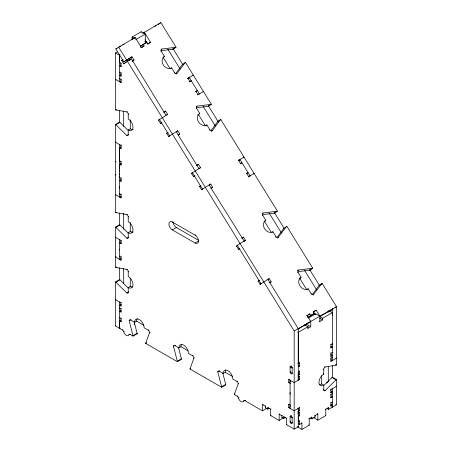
<?xml version="1.0" encoding="UTF-8"?>
<svg xmlns="http://www.w3.org/2000/svg" width="452" height="452" viewBox="0 0 452 452"><rect width="100%" height="100%" fill="white"/><g stroke="black" fill="none" stroke-linecap="round" stroke-linejoin="round"><path stroke-width="0.68" d="M127.379 269.098L126.865 269.392L115.887 267.494A1.932 1.113 60 0 1 115.497 267.335L115.497 227.119L119.594 224.757A1.927 1.113 60 0 1 119.983 225.045L128.215 233.125M127.379 111.599L126.865 111.893L115.887 109.994A1.927 1.113 60 0 1 115.497 109.83L115.503 52.963L117.232 51.963M121.385 319.954L119.594 320.988L119.594 328.338L120.102 328.045M119.594 250.007L119.594 249.171M119.594 188.083L119.594 186.405M119.594 174.941L119.594 173.297M119.594 171.658L119.594 170.02M119.594 168.376L119.594 166.737M119.594 165.093L119.594 164.274L121.385 163.24M121.469 161.618L120.955 161.912L119.594 161.127L119.594 147.736L121.385 146.702M121.469 63.088L120.955 63.382L119.594 62.596L119.594 55.042L120.102 54.748M290.088 394.319L290.088 392.556M297.761 408.111L298.275 408.41L298.275 426.773L294.184 429.14L294.184 331.005L127.328 61.189L131.419 58.828L166.031 115.328M297.761 363.397L298.275 363.69L298.275 332.333L308.049 326.689L308.049 328.265L307.541 327.966M331.751 406.727L332.373 407.088L332.373 405.252L330.582 404.218M332.373 315.304L332.406 308.998L328.757 311.575L328.378 310.959M178.523 347.678L181.405 358.848A1.932 1.113 60 0 1 181.461 359.334L177.37 361.696L145.725 343.424A1.927 1.113 60 0 1 145.781 343.006L149.623 332.553L150.132 332.254M222.83 373.262L225.712 384.432A1.932 1.119 60 0 1 225.768 384.912L221.678 387.274L190.032 369.007A1.927 1.113 60 0 1 190.089 368.589L193.931 358.131L194.439 357.837M245.442 400.404L244.927 400.704A1.927 1.113 60 0 0 243.645 401.009A3.859 2.226 60 0 1 241.074 401.625A3.859 2.226 60 0 1 238.498 398.037A1.927 1.113 60 0 0 237.215 396.246L234.339 394.585A1.927 1.113 60 0 1 234.396 394.167L238.238 383.714L238.746 383.415M175.76 73.512L182.359 64.608A1.932 1.576 54.8 0 1 182.71 64.314M176.636 73.874L185.1 62.681A1.932 1.576 54.8 0 1 185.444 62.387L211.327 104.237L208.592 106.169A1.927 1.571 54.8 0 1 208.157 106.327L196.919 107.723M211.056 130.577L217.649 121.678A1.932 1.576 54.8 0 1 218 121.385L220.74 119.452L277.398 211.078L274.663 213.011A1.927 1.571 54.8 0 1 274.228 213.169L262.991 214.564M211.412 131.306L212.27 130.701L220.39 119.746A1.932 1.576 54.8 0 1 220.74 119.458M277.127 237.419L283.726 228.52A1.932 1.576 54.8 0 1 284.071 228.226M277.658 238.029L286.461 226.588A1.932 1.576 54.8 0 1 286.811 226.294L312.694 268.149L309.953 270.081A1.927 1.571 54.8 0 1 309.524 270.239L298.286 271.635M312.417 294.489L319.016 285.591A1.932 1.576 54.8 0 1 319.366 285.297L322.101 283.364L336.474 306.603L335.13 307.603M313.117 294.975L321.756 283.658A1.932 1.576 54.8 0 1 322.101 283.364M323.751 385.584L331.983 377.505A1.932 1.113 -60 0 1 332.373 377.211L336.469 379.573L336.469 404.726L328.508 409.32L326.977 408.433M323.225 389.556L325.101 390.641L336.073 379.866A1.932 1.113 -60 0 1 336.469 379.573M133.69 60.308L134.035 60.065L132.007 56.788L123.814 61.867L115.819 48.94L135.154 37.431L141.386 47.511L141.047 47.754M132.758 39.121L133.097 38.878M133.442 38.64L133.956 38.273M134.125 38.154L135.154 37.431M142.708 33.267L160.844 22.6L176.037 47.166L173.297 49.099A1.927 1.571 54.8 0 1 172.862 49.257L160.759 50.76M158.104 24.532L158.443 24.289M158.618 24.171L160.844 22.6M140.679 46.742L140.363 46.228L146.742 42.2L147.753 43.838L147.408 44.076M144.002 44.132L144.346 43.889M144.685 43.646L146.742 42.2M125.464 62.732L123.673 63.766L121.65 60.489L123.074 59.545M141.719 47.624L143.431 46.42M143.6 46.296L144.115 45.934L143.103 44.302M147.917 44.076L148.425 43.714M148.601 43.59L148.94 43.347M149.284 43.109L150.482 42.262L144.244 32.182M123.814 61.867L132.007 56.788M123.673 63.766L127.328 61.189M128.622 60.8L129.023 60.517M129.193 60.398L130.391 59.551M130.56 59.432L131.419 58.828M132.159 61.218L134.035 60.065M132.323 61.274L133.521 60.427M161.087 49.528L161.771 49.048L175.602 47.324A1.927 1.571 54.8 0 0 176.037 47.166M161.076 51.714L161.42 51.471A1.927 1.571 54.8 0 1 161.771 49.048M172.862 49.257L175.602 47.324M161.42 51.471L164.46 56.393L163.093 57.353L169.743 68.111M170.647 68.506L171.557 67.862L174.596 72.783A1.927 1.571 54.8 0 0 176.975 73.631M182.359 64.608L185.444 62.387M174.257 73.021L174.596 72.783M187.518 78.507L193.32 75.117L192.976 75.36M187.857 78.445L189.224 77.478L199.36 93.869L198.225 94.677M189.546 81.784L191.252 80.755L190.055 81.603M163.89 112.13L165.596 111.102L167.624 114.379L166.765 114.983M163.884 112.311L165.596 111.102M195.631 91.62L197.338 90.592L195.965 91.558M161.567 122.791L160.545 123.385L158.516 120.108L167.624 114.379M197.654 94.897L203.457 91.507L203.112 91.75M160.545 123.385L161.969 122.447M196.377 106.599L197.066 106.118L210.898 104.395A1.927 1.571 54.8 0 0 211.327 104.237M196.371 108.785L196.716 108.542A1.927 1.571 54.8 0 1 197.066 106.118M169.675 135.905L168.652 136.498L166.624 133.216L168.048 132.278M208.157 106.327L210.898 104.395M196.716 108.542L199.756 113.458L198.383 114.424L205.479 125.899L206.852 124.933L209.892 129.848A1.927 1.571 54.8 0 0 212.27 130.701M168.652 136.498L177.76 130.775L179.789 134.052L178.591 134.894M176.167 131.718L198.959 168.573M176.562 131.617L177.76 130.775M178.082 135.08L179.789 134.052M217.649 121.678L220.39 119.746M209.547 130.091L209.892 129.848M196.818 165.375L198.524 164.347L200.552 167.624L199.524 168.353M196.812 165.556L198.524 164.347M194.496 176.037L193.473 176.63L191.445 173.348L200.552 167.624M193.473 176.63L194.897 175.692M202.603 189.151L201.581 189.744L199.552 186.461L200.976 185.523M238.204 160.466L244.001 157.07L243.656 157.313M238.537 160.398L239.91 159.432L250.046 175.828L248.447 176.952M201.581 189.744L210.688 184.015L212.717 187.297L211.344 188.264M209.095 184.964L244.165 241.148L243.82 241.385M209.491 184.862L210.688 184.015M240.227 163.743L241.933 162.714L240.396 163.799M211.011 188.326L212.717 187.297M246.312 173.574L248.018 172.545L246.651 173.511M248.34 176.856L254.137 173.461L253.792 173.704M262.448 213.44L263.137 212.954L276.969 211.237A1.927 1.571 54.8 0 0 277.398 211.078M262.442 215.627L262.787 215.384A1.927 1.571 54.8 0 1 263.137 212.954M274.228 213.169L276.969 211.237M264.041 221.536A6.752 5.503 54.8 0 1 264.46 221.265L265.827 220.299L262.787 215.384M241.797 238.108L243.504 237.08L245.526 240.357L244.504 241.08M241.961 238.164L243.504 237.08M239.215 248.916L238.447 249.363L236.424 246.08L239.905 243.628M238.447 249.363L239.876 248.419M272.008 232.418L272.923 231.774L275.963 236.69A1.927 1.571 54.8 0 0 278.342 237.543M283.726 228.52L286.811 226.294M275.449 237.051L275.963 236.69M261.098 283.737L260.075 284.331L258.047 281.048L259.471 280.11M260.075 284.331L269.183 278.607L271.211 281.884L270.013 282.732M267.477 279.635L267.816 279.392L298.28 328.655L297.766 329.016M267.816 279.573L269.183 278.607M269.505 282.912L271.211 281.884M297.574 270.629L298.427 270.025L312.259 268.307A1.927 1.571 54.8 0 0 312.694 268.149M297.563 272.816L298.077 272.454A1.927 1.571 54.8 0 1 298.427 270.025M309.524 270.239L312.259 268.307M298.941 278.935A6.752 5.503 54.8 0 1 299.749 278.336L301.117 277.37L298.077 272.454M307.275 289.506L308.213 288.845L311.253 293.76A1.927 1.571 54.8 0 0 313.631 294.614M319.016 285.591L321.756 283.658M310.914 294.003L311.253 293.76M306.727 315.666L309.795 313.852L310.812 315.49L308.01 317.321M307.061 315.784L309.795 313.852M313.089 311.993L316.163 310.174L319.88 316.185L319.835 321.457L319.327 321.163M313.422 312.106L316.163 310.174M308.072 317.423L314.445 313.389L313.434 311.75M298.67 328.779L310.784 321.434L307.066 315.428M319.366 316.547L319.88 316.185L315.745 313.846L308.383 318.095M332.593 309.36L332.909 309.174M119.848 328.192L119.594 328.338L119.594 302.089L119.933 301.891M132.097 39.488L132.097 37.002L141.188 31.753L145.278 34.115L145.278 42.07L144.77 41.776M115.819 48.94L117.068 48.223M119.486 46.827L120.65 46.155M122.893 44.855L123.972 44.234M143.583 32.917L144.617 32.318M154.991 26.329L156.03 25.73M135.673 39.07L136.188 39.369L145.278 34.115M145.278 42.07L146.476 41.381M140.363 46.228L142.182 45.177M142.64 44.917L143.092 44.658M141.386 47.511L144.115 45.934M147.753 43.838L150.482 42.262M121.65 60.489L122.673 59.896M119.594 62.596L120.102 62.303M123.515 61.907L124.537 61.319M121.125 64.862L119.594 65.749L120.955 66.534L121.469 66.241M125.718 62.585L126.232 62.286M127.255 61.698L127.769 61.404M120.102 72.015L119.594 72.309L120.955 73.094L121.469 72.8M121.379 74.427L119.594 75.461L120.955 76.247L121.469 75.953M116.011 79.123L115.497 79.416L120.955 82.569L121.469 82.275M120.102 78.337L119.594 78.631L120.955 79.416L121.469 79.123M121.3 80.795L119.594 81.784L119.594 55.325L115.503 52.963M115.497 109.83L116.011 109.537M115.887 109.994L116.401 109.695M189.043 77.93L189.557 77.637M189.156 77.987L189.665 77.693L189.286 77.077M128.215 130.464L119.983 122.385A1.927 1.113 60 0 0 119.594 122.091L115.497 124.453A1.927 1.113 60 0 1 115.887 124.746L126.865 135.521A1.927 1.113 60 0 0 128.232 134.73L128.232 130.006A6.752 3.898 60 0 0 133.007 127.249A6.752 3.898 60 0 0 128.232 118.983L128.232 114.254L128.741 113.96M115.887 124.746L119.983 122.385M128.232 130.006L130.278 128.826A6.752 3.898 60 0 0 133.284 129.328M126.865 135.521L128.741 134.436M116.011 141.928L115.497 142.227L120.955 145.374L121.469 145.081M159.771 119.266L159.432 119.464L169.568 135.854L169.907 135.656M158.516 120.108L159.793 119.368M119.933 144.391L119.594 144.589L119.594 197.089L121.3 196.106M119.594 147.736L120.955 148.527L121.469 148.228M115.497 161.912L116.011 161.618M166.624 133.216L167.907 132.481M119.594 161.127L120.102 160.827M119.594 164.274L120.955 165.065L121.469 164.765M115.497 175.037L116.011 174.743M119.594 176.579L119.594 177.399L120.955 178.19L121.469 177.89M121.385 179.517L119.594 180.551L120.955 181.337L121.469 181.043M116.011 194.428L115.497 194.727L120.955 197.874L121.469 197.58M120.102 193.642L119.594 193.936L120.955 194.727L121.469 194.428M115.497 124.453L115.497 212.496L116.011 212.203M115.497 212.496A1.932 1.113 60 0 0 115.887 212.655L116.401 212.361M192.699 172.511L192.354 172.709L202.496 189.1L202.835 188.902M191.445 173.348L192.721 172.613M115.887 212.655L126.865 214.559L127.379 214.259M115.497 227.119A1.927 1.113 60 0 1 115.887 227.407L126.865 238.181A1.927 1.113 60 0 0 128.232 237.396L128.232 232.667A6.752 3.898 60 0 0 133.007 229.91A6.752 3.898 60 0 0 128.232 221.644L128.232 216.92L128.741 216.621M115.887 227.407L119.983 225.045M239.215 160.183L239.729 159.889M239.328 160.234L239.837 159.94M199.552 186.461L200.829 185.727M116.011 237.085L115.497 237.379L120.955 240.532L121.469 240.238M128.232 232.667L130.278 231.486A6.752 3.898 60 0 0 133.193 232.023M119.933 239.549L119.594 239.746L119.594 259.431L121.385 258.397M126.865 238.181L128.741 237.097M121.385 241.86L119.594 242.893L120.955 243.684L121.469 243.385M198.648 240.956L195.066 243.023L172.331 229.898A4.825 2.785 60 0 1 168.924 223.994A4.825 2.785 60 0 1 172.331 222.022L172.845 221.729M116.011 256.776L115.497 257.069L120.955 260.222L121.469 259.923M120.102 255.985L119.594 256.284L120.955 257.069L121.469 256.776M172.331 229.898L176.427 227.537L198.682 240.391M115.497 267.335L116.011 267.036M115.887 267.494L116.401 267.2M128.215 287.964L119.983 279.884A1.927 1.113 60 0 0 119.594 279.59L115.497 281.958A1.927 1.113 60 0 1 115.887 282.246L126.865 293.02A1.927 1.113 60 0 0 128.232 292.229L128.232 287.506A6.752 3.898 60 0 0 133.007 284.749A6.752 3.898 60 0 0 128.232 276.483L128.232 271.759L128.741 271.46M172.331 222.022L195.066 235.147L195.575 234.854M115.887 282.246L119.983 279.884M128.232 287.506L130.278 286.325A6.752 3.898 60 0 0 132.611 286.969M126.865 293.02L128.741 291.935M116.011 299.433L115.497 299.727L120.955 302.874L121.469 302.58M121.385 304.207L119.594 305.236L120.955 306.027L121.469 305.733M120.102 307.829L119.594 308.128L120.955 308.914L121.469 308.62M121.113 310.383L119.577 311.27L120.955 312.061L121.469 311.767M240.074 243.509L245.526 240.357M237.679 245.244L237.334 245.436L260.99 283.686L261.329 283.494M236.424 246.08L237.447 245.492M120.091 317.536L119.577 317.829L120.955 318.626L121.469 318.332M119.594 320.988L120.955 321.773L121.469 321.479M115.497 281.958L115.503 325.977L115.848 325.779M134.216 322.101L137.097 333.271A1.932 1.113 60 0 1 137.154 333.751L133.063 336.113A1.932 1.113 60 0 0 133.007 335.633L129.165 320.739L131.04 319.654M129.165 320.739A1.927 1.113 60 0 1 130.526 319.954L134.617 322.316L136.662 321.135A6.752 3.898 60 0 1 137.272 318.79M115.503 325.977L122.469 330L122.978 329.706M122.469 330A1.927 1.113 60 0 1 123.752 331.791L124.266 331.497M123.752 331.791A3.859 2.226 60 0 0 126.328 335.378A3.859 2.226 60 0 0 128.899 334.762L129.667 334.316M128.899 334.762A1.927 1.113 60 0 1 130.182 334.452L130.696 334.158M133.007 335.633L137.097 333.271M134.617 322.316A6.752 3.898 60 0 1 139.391 319.558A6.752 3.898 60 0 1 144.165 327.824L148.256 330.186L148.77 329.892M145.781 343.006L146.29 342.712M145.725 343.424L146.233 343.13M258.047 281.048L259.069 280.46M177.37 361.696A1.932 1.113 60 0 0 177.308 361.21L173.472 346.317L175.342 345.238M173.472 346.317A1.927 1.113 60 0 1 174.834 345.531L178.924 347.893L180.969 346.712A6.752 3.898 60 0 1 181.766 344.13M177.308 361.21L181.405 358.848M178.924 347.893A6.752 3.898 60 0 1 183.698 345.136A6.752 3.898 60 0 1 188.473 353.407L192.563 355.769L193.077 355.475M190.089 368.589L190.597 368.295M190.032 369.007L190.541 368.708M310.812 315.49L314.445 313.389M221.672 387.274A1.932 1.119 60 0 0 221.616 386.793L217.774 371.9L219.649 370.815M294.184 331.005L336.503 306.637L336.469 364.956A1.932 1.113 -60 0 1 336.073 365.114L325.101 367.013L324.587 366.719M320.253 316.321L331.661 309.733M303.959 325.214L303.959 325.903L304.812 325.406M305.151 325.214L306.688 324.327L310.778 326.689L310.778 321.44L310.01 320.993M328.757 311.575L329.271 311.281M329.525 311.129L330.548 310.541M331.062 310.247L331.57 309.948M217.774 371.9A1.927 1.113 60 0 1 219.141 371.115L223.231 373.476L225.277 372.295A6.752 3.898 60 0 1 225.887 369.951M319.75 316.682L322.564 318.31L332.373 312.643L332.373 360.543L330.672 359.555M308.049 328.265L310.778 326.689M319.835 321.457L322.564 319.886L322.564 318.31M221.616 386.793L225.712 384.432M223.231 373.476A6.752 3.898 60 0 1 228.006 370.719A6.752 3.898 60 0 1 232.78 378.985L236.871 381.347L237.385 381.053M234.396 394.167L234.904 393.873M234.339 394.585L234.848 394.291M237.215 396.246L237.724 395.952M291.37 366.103L290.088 366.843L290.088 372.092A1.446 0.836 60 0 0 291.116 373.861A1.446 0.836 60 0 0 292.139 373.273L292.647 372.979M238.498 398.037L239.012 397.743M298.275 363.69L299.636 362.905L299.636 366.052L298.275 366.843M330.497 344.497L331.011 344.791L332.373 344.006L331.864 343.706M292.647 367.725L292.139 368.024L290.088 366.843A1.446 0.836 60 0 1 291.116 366.25A1.446 0.836 60 0 1 292.139 368.024L292.139 373.273L290.088 372.092L290.602 371.798M330.497 347.644L331.011 347.944L332.373 347.153L330.841 346.266M243.645 401.009L244.922 400.269M298.275 372.092L299.636 371.301L299.636 374.454L298.275 375.239L297.761 374.945M330.497 352.893L331.011 353.193L332.373 352.402M290.602 383.081L290.088 383.381L288.726 382.59L288.726 379.443L289.24 379.143M330.497 356.046L331.011 356.34L332.373 355.554L330.582 354.521M290.433 380.03L290.088 380.228L290.088 408.41L290.433 408.212M288.726 382.59L290.517 381.556M288.726 379.443L294.184 382.59L299.636 379.443L299.636 376.29L298.275 377.081L297.761 376.782M330.497 357.882L331.011 358.176L332.373 357.391L331.864 357.097M330.497 361.035L331.011 361.329L336.469 358.176L335.955 357.882M266.674 408.235L262.584 410.896L262.584 404.596L263.092 404.297M262.584 404.596L265.313 406.167L265.821 405.873M265.313 406.167L265.313 407.744L265.821 407.45M269.093 408.45L267.81 409.19L267.81 407.614L268.324 407.32M267.81 407.614L270.539 409.19L271.053 408.89M326.92 383.002L326.92 382.415L327.429 382.115M297.761 411.263L298.275 411.557L299.636 410.772L299.636 407.619L294.184 410.772L288.726 407.619L288.726 404.472L289.24 404.173M270.539 409.19L270.539 415.49L271.053 415.19M290.602 404.964L290.088 405.258L288.726 404.472M288.726 407.619L290.517 406.585M283.251 417.806L279.161 420.462L279.161 414.162L279.669 413.868M279.161 414.162L281.884 415.738L282.398 415.444M281.884 415.738L281.884 417.315L282.398 417.021M285.257 417.49L283.726 418.377L283.726 416.8L284.235 416.507M330.497 392.364L331.011 392.658L331.011 389.505L336.469 386.353M283.726 416.8L286.455 418.377L286.963 418.077M331.011 392.658L332.373 391.873L330.582 390.839M291.455 415.75L290.088 416.535L290.088 421.789A1.446 0.836 60 0 0 291.116 423.558A1.446 0.836 60 0 0 292.139 422.97L292.647 422.671M297.761 413.094L298.275 413.388L299.636 412.603L299.636 415.75L298.275 416.535L298.275 421.789L299.636 420.998L299.636 424.411L298.105 423.524M330.497 394.195L331.011 394.489L332.373 393.698L331.864 393.404M292.647 417.422L292.139 417.716L290.088 416.535A1.446 0.836 60 0 1 291.116 415.947A1.446 0.836 60 0 1 292.139 417.716L292.139 422.97L290.088 421.789L290.602 421.49M330.497 397.342L331.011 397.636L332.373 396.85L330.841 395.963M286.455 418.377L286.455 424.677L286.963 424.377M330.497 402.591L331.011 402.89L332.373 402.099M330.497 405.743L331.011 406.037L332.373 405.252M299.636 424.411L301.913 423.1L301.913 429.4L297.817 427.038L297.817 426.643M308.693 418.592L309.208 418.891L311.936 417.315L311.936 418.891L310.145 417.857M314.586 415.19L315.095 415.49L317.824 413.913L317.824 420.213L313.733 417.558M325.27 409.026L325.779 409.32L328.508 407.744L328.508 409.32M311.936 418.891L315.095 417.06L315.095 415.49M301.913 429.4L309.208 425.191L309.208 418.891M317.824 420.213L325.779 415.62L325.779 409.32M132.097 37.002L134.142 38.183M329.05 310.727L332.373 312.643M319.75 318.259L322.564 319.886M304.727 324.768L308.049 326.689M297.761 332.039L298.275 332.333M335.955 364.657L336.469 364.956M335.565 364.82L336.073 365.114M323.225 369.081L323.734 369.374L323.734 374.103A6.752 3.898 -60 0 0 318.959 382.369A6.752 3.898 -60 0 0 323.734 385.127L323.734 389.85A1.927 1.113 -60 0 0 325.101 390.641M331.983 377.505L336.073 379.866M323.225 373.804L323.734 374.103M299.128 362.606L299.636 362.905M335.955 386.064L336.469 386.358M298.105 365.165L299.636 366.052M326.92 382.415L327.259 382.607M332.034 388.517L332.373 388.714L332.373 407.088M299.128 371.007L299.636 371.301M319.496 384.596A6.752 3.898 -60 0 0 321.688 383.946L323.734 385.127M330.497 389.212L331.011 389.505M298.105 373.567L299.636 374.454M299.128 375.996L299.636 376.29M298.105 378.556L299.636 379.443M297.761 379.934L298.275 380.228L298.275 328.644M335.842 404.365L336.469 404.726M327.999 407.45L328.508 407.744M325.27 415.326L325.779 415.62M317.315 413.62L317.824 413.913M299.128 407.325L299.636 407.619M314.586 416.767L315.095 417.06M311.422 417.021L311.936 417.315M298.105 409.885L299.636 410.772M299.128 412.303L299.636 412.603M136.662 321.135L143.826 325.265M180.969 346.712L188.134 350.848M225.277 372.295L232.441 376.426M298.105 414.863L299.636 415.75M134.363 324.242L134.617 324.389L134.617 322.027M308.693 424.891L309.208 425.191M299.128 420.705L299.636 420.998M301.399 422.806L301.913 423.1M136.611 333.44L137.154 333.751M265.313 407.744L267.81 409.19M281.884 417.315L283.726 418.377M297.789 426.496L298.275 426.773M130.182 334.452L133.063 336.113M244.927 400.704L262.584 410.896M270.539 415.49L279.161 420.462M286.455 424.677L294.184 429.14M172.879 48.426L182.885 64.602M208.282 105.672L218.384 122.006M274.324 212.463L284.415 228.774M309.637 269.561L319.728 285.873M332.469 308.597L332.853 309.213M187.862 78.264L189.891 81.546M195.97 91.377L197.999 94.66M238.543 160.223L240.571 163.5M246.651 173.336L248.679 176.613M167.788 49.172L180.128 69.122M203.214 106.457L215.271 125.95M269.155 213.078L281.404 232.887M304.462 270.172L316.716 289.981M264.46 221.265L271.11 232.023M299.749 278.336L306.399 289.094M145.013 39.782L147.352 43.561M313.456 312.157L313.711 312.569M313.897 312.874L315.134 314.874M311.394 314.807L311.711 315.321M140.809 46.946L141.25 47.663M307.123 315.886L307.88 317.112M307.846 323.044L308.049 323.366M129.266 58.72L130.029 59.946M126.498 59.353L127.639 61.195M118.56 47.014L126.549 59.935M332.373 365.804L332.373 376.736M332.373 377.211L332.373 377.635M331.011 344.791L331.011 347.944M331.011 353.193L331.011 356.34M331.011 358.176L331.011 361.329M331.011 394.489L331.011 397.636M331.011 402.89L331.011 406.037M328.282 310.936L328.282 312.242M328.282 366.798L328.282 381.833M321.688 375.674L321.688 383.946M315.745 313.846L315.745 314.502M306.688 323.344L306.688 324.327M298.275 411.557L298.275 413.388M141.188 31.753L141.188 32.25M136.188 39.369L136.188 39.866M130.278 119.865L130.278 128.826M130.278 222.531L130.278 231.486M130.278 278.059L130.278 286.325M123.684 111.169L123.684 126.52M123.684 213.259L123.684 229.339M123.684 268.465L123.684 283.302M120.955 63.382L120.955 66.534M120.955 73.094L120.955 76.247M120.955 79.416L120.955 82.569M120.955 145.374L120.955 148.527M120.955 161.912L120.955 165.065M120.955 178.19L120.955 181.337M120.955 194.727L120.955 197.874M120.955 240.532L120.955 243.684M120.955 257.069L120.955 260.222M120.955 302.874L120.955 306.027M120.955 308.914L120.955 312.061M120.955 318.626L120.955 321.773M119.594 110.203L119.594 122.763M119.594 212.994L119.594 225.576M119.594 267.748L119.594 279.291M126.865 111.893A1.927 1.113 60 0 1 128.232 114.254M126.865 214.559A1.927 1.113 60 0 1 128.232 216.92M126.865 269.392A1.927 1.113 60 0 1 128.232 271.759M148.256 330.186A1.927 1.113 60 0 1 149.623 332.553M192.563 355.769A1.927 1.113 60 0 1 193.931 358.131M236.871 381.347A1.927 1.113 60 0 1 238.238 383.714M195.066 235.147A4.825 2.785 60 0 1 198.473 241.057A4.825 2.785 60 0 1 195.066 243.023M176.427 227.537A4.825 2.785 60 0 1 173.048 222.22M308.213 288.845A6.752 5.503 54.8 0 1 299.891 285.862A6.752 5.503 54.8 0 1 301.117 277.37M272.923 231.774A6.752 5.503 54.8 0 1 264.601 228.791A6.752 5.503 54.8 0 1 265.827 220.299M206.852 124.933A6.752 5.503 54.8 0 1 198.53 121.955A6.752 5.503 54.8 0 1 199.756 113.458M171.557 67.862A6.752 5.503 54.8 0 1 163.234 64.885A6.752 5.503 54.8 0 1 164.46 56.393M197.575 115.023A6.752 5.503 54.8 0 1 197.97 114.695M323.734 369.374A1.927 1.113 -60 0 1 325.101 367.013"/></g></svg>
